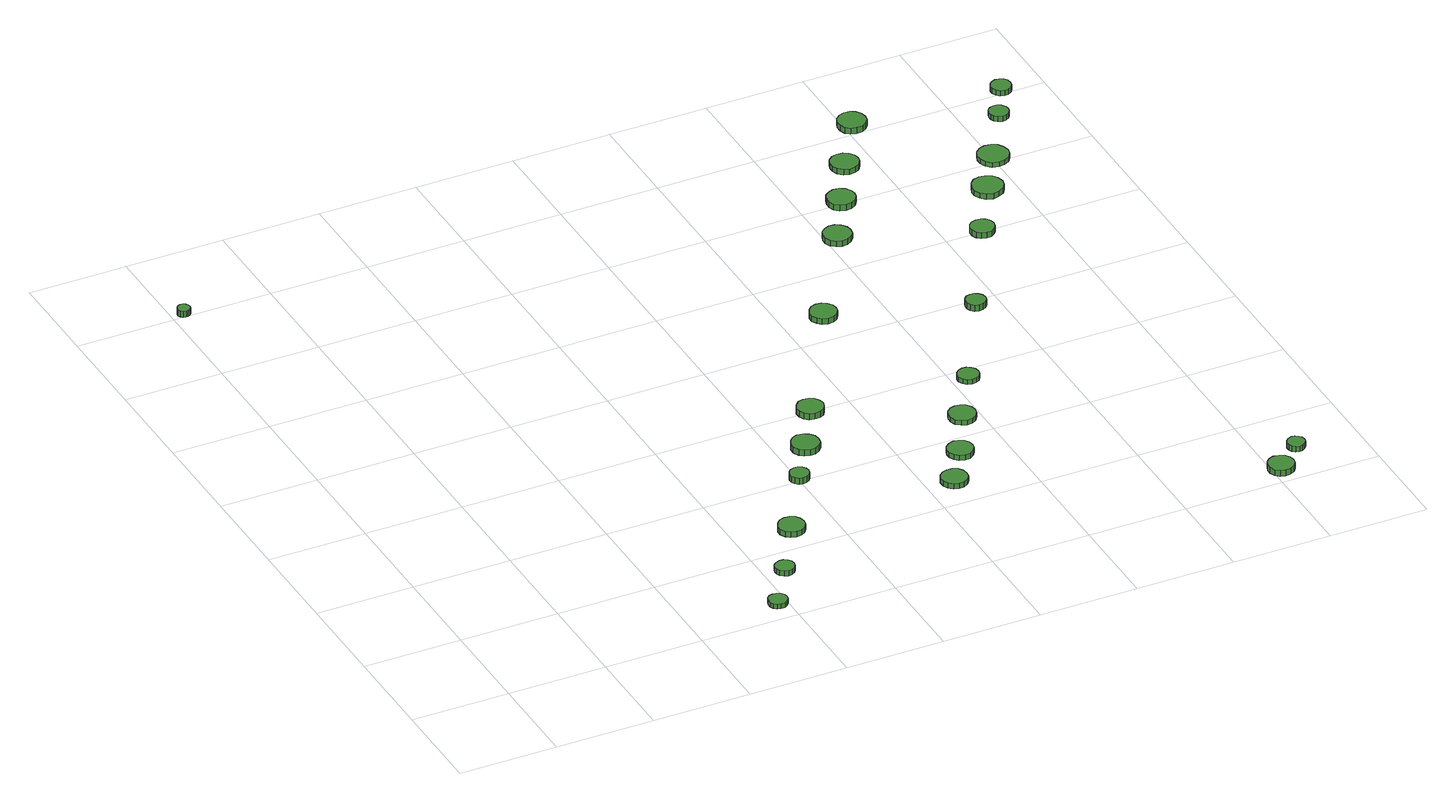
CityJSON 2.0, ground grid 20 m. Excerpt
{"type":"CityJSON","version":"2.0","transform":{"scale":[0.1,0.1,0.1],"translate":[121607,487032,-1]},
"CityObjects":{
"tree1":{"type":"SolitaryVegetationObject","attributes":{"function":"something"},"geometry":[{"type":"MultiSurface","lod":"1","boundaries":[[[0,1,2,3,4,5,6,7,8,9,10,11,12,13,14]],[[15,16,17,18,19,20,21,22,23,24,25,26,27,28,29]],[[0,29,28,1]],[[1,28,27,2]],[[2,27,26,3]],[[3,26,25,4]],[[4,25,24,5]],[[5,24,23,6]],[[6,23,22,7]],[[7,22,21,8]],[[8,21,20,9]],[[9,20,19,10]],[[10,19,18,11]],[[11,18,17,12]],[[12,17,16,13]],[[13,16,15,14]],[[14,15,29,0]]]}]},
"tree2":{"type":"SolitaryVegetationObject","attributes":{"function":"something"},"geometry":[{"type":"MultiSurface","lod":"1","boundaries":[[[30,31,32,33,34,35,36,37,38,39,40,41,42,43,44]],[[45,46,47,48,49,50,51,52,53,54,55,56,57,58,59]],[[30,59,58,31]],[[31,58,57,32]],[[32,57,56,33]],[[33,56,55,34]],[[34,55,54,35]],[[35,54,53,36]],[[36,53,52,37]],[[37,52,51,38]],[[38,51,50,39]],[[39,50,49,40]],[[40,49,48,41]],[[41,48,47,42]],[[42,47,46,43]],[[43,46,45,44]],[[44,45,59,30]]]}]},
"tree3":{"type":"SolitaryVegetationObject","attributes":{"function":"something"},"geometry":[{"type":"MultiSurface","lod":"1","boundaries":[[[60,61,62,63,64,65,66,67,68,69,70,71,72,73,74]],[[75,76,77,78,79,80,81,82,83,84,85,86,87,88,89]],[[60,89,88,61]],[[61,88,87,62]],[[62,87,86,63]],[[63,86,85,64]],[[64,85,84,65]],[[65,84,83,66]],[[66,83,82,67]],[[67,82,81,68]],[[68,81,80,69]],[[69,80,79,70]],[[70,79,78,71]],[[71,78,77,72]],[[72,77,76,73]],[[73,76,75,74]],[[74,75,89,60]]]}]},
"tree4":{"type":"SolitaryVegetationObject","attributes":{"function":"something"},"geometry":[{"type":"MultiSurface","lod":"1","boundaries":[[[90,91,92,93,94,95,96,97,98,99,100,101,102,103,104]],[[105,106,107,108,109,110,111,112,113,114,115,116,117,118,119]],[[90,119,118,91]],[[91,118,117,92]],[[92,117,116,93]],[[93,116,115,94]],[[94,115,114,95]],[[95,114,113,96]],[[96,113,112,97]],[[97,112,111,98]],[[98,111,110,99]],[[99,110,109,100]],[[100,109,108,101]],[[101,108,107,102]],[[102,107,106,103]],[[103,106,105,104]],[[104,105,119,90]]]}]},
"tree5":{"type":"SolitaryVegetationObject","attributes":{"function":"something"},"geometry":[{"type":"MultiSurface","lod":"1","boundaries":[[[120,121,122,123,124,125,126,127,128,129,130,131,132,133,134]],[[135,136,137,138,139,140,141,142,143,144,145,146,147,148,149]],[[120,149,148,121]],[[121,148,147,122]],[[122,147,146,123]],[[123,146,145,124]],[[124,145,144,125]],[[125,144,143,126]],[[126,143,142,127]],[[127,142,141,128]],[[128,141,140,129]],[[129,140,139,130]],[[130,139,138,131]],[[131,138,137,132]],[[132,137,136,133]],[[133,136,135,134]],[[134,135,149,120]]]}]},
"tree6":{"type":"SolitaryVegetationObject","attributes":{"function":"something"},"geometry":[{"type":"MultiSurface","lod":"1","boundaries":[[[150,151,152,153,154,155,156,157,158,159,160,161,162,163,164]],[[165,166,167,168,169,170,171,172,173,174,175,176,177,178,179]],[[150,179,178,151]],[[151,178,177,152]],[[152,177,176,153]],[[153,176,175,154]],[[154,175,174,155]],[[155,174,173,156]],[[156,173,172,157]],[[157,172,171,158]],[[158,171,170,159]],[[159,170,169,160]],[[160,169,168,161]],[[161,168,167,162]],[[162,167,166,163]],[[163,166,165,164]],[[164,165,179,150]]]}]},
"tree7":{"type":"SolitaryVegetationObject","attributes":{"function":"something"},"geometry":[{"type":"MultiSurface","lod":"1","boundaries":[[[180,181,182,183,184,185,186,187,188,189,190,191,192,193,194]],[[195,196,197,198,199,200,201,202,203,204,205,206,207,208,209]],[[180,209,208,181]],[[181,208,207,182]],[[182,207,206,183]],[[183,206,205,184]],[[184,205,204,185]],[[185,204,203,186]],[[186,203,202,187]],[[187,202,201,188]],[[188,201,200,189]],[[189,200,199,190]],[[190,199,198,191]],[[191,198,197,192]],[[192,197,196,193]],[[193,196,195,194]],[[194,195,209,180]]]}]},
"tree8":{"type":"SolitaryVegetationObject","attributes":{"function":"something"},"geometry":[{"type":"MultiSurface","lod":"1","boundaries":[[[210,211,212,213,214,215,216,217,218,219,220,221,222,223,224]],[[225,226,227,228,229,230,231,232,233,234,235,236,237,238,239]],[[210,239,238,211]],[[211,238,237,212]],[[212,237,236,213]],[[213,236,235,214]],[[214,235,234,215]],[[215,234,233,216]],[[216,233,232,217]],[[217,232,231,218]],[[218,231,230,219]],[[219,230,229,220]],[[220,229,228,221]],[[221,228,227,222]],[[222,227,226,223]],[[223,226,225,224]],[[224,225,239,210]]]}]},
"tree9":{"type":"SolitaryVegetationObject","attributes":{"function":"something"},"geometry":[{"type":"MultiSurface","lod":"1","boundaries":[[[240,241,242,243,244,245,246,247,248,249,250,251,252,253,254]],[[255,256,257,258,259,260,261,262,263,264,265,266,267,268,269]],[[240,269,268,241]],[[241,268,267,242]],[[242,267,266,243]],[[243,266,265,244]],[[244,265,264,245]],[[245,264,263,246]],[[246,263,262,247]],[[247,262,261,248]],[[248,261,260,249]],[[249,260,259,250]],[[250,259,258,251]],[[251,258,257,252]],[[252,257,256,253]],[[253,256,255,254]],[[254,255,269,240]]]}]},
"tree10":{"type":"SolitaryVegetationObject","attributes":{"function":"something"},"geometry":[{"type":"MultiSurface","lod":"1","boundaries":[[[270,271,272,273,274,275,276,277,278,279,280,281,282,283,284]],[[285,286,287,288,289,290,291,292,293,294,295,296,297,298,299]],[[270,299,298,271]],[[271,298,297,272]],[[272,297,296,273]],[[273,296,295,274]],[[274,295,294,275]],[[275,294,293,276]],[[276,293,292,277]],[[277,292,291,278]],[[278,291,290,279]],[[279,290,289,280]],[[280,289,288,281]],[[281,288,287,282]],[[282,287,286,283]],[[283,286,285,284]],[[284,285,299,270]]]}]},
"tree11":{"type":"SolitaryVegetationObject","attributes":{"function":"something"},"geometry":[{"type":"MultiSurface","lod":"1","boundaries":[[[300,301,302,303,304,305,306,307,308,309,310,311,312,313,314]],[[315,316,317,318,319,320,321,322,323,324,325,326,327,328,329]],[[300,329,328,301]],[[301,328,327,302]],[[302,327,326,303]],[[303,326,325,304]],[[304,325,324,305]],[[305,324,323,306]],[[306,323,322,307]],[[307,322,321,308]],[[308,321,320,309]],[[309,320,319,310]],[[310,319,318,311]],[[311,318,317,312]],[[312,317,316,313]],[[313,316,315,314]],[[314,315,329,300]]]}]},
"tree12":{"type":"SolitaryVegetationObject","attributes":{"function":"something"},"geometry":[{"type":"MultiSurface","lod":"1","boundaries":[[[330,331,332,333,334,335,336,337,338,339,340,341,342,343,344]],[[345,346,347,348,349,350,351,352,353,354,355,356,357,358,359]],[[330,359,358,331]],[[331,358,357,332]],[[332,357,356,333]],[[333,356,355,334]],[[334,355,354,335]],[[335,354,353,336]],[[336,353,352,337]],[[337,352,351,338]],[[338,351,350,339]],[[339,350,349,340]],[[340,349,348,341]],[[341,348,347,342]],[[342,347,346,343]],[[343,346,345,344]],[[344,345,359,330]]]}]},
"tree13":{"type":"SolitaryVegetationObject","attributes":{"function":"something"},"geometry":[{"type":"MultiSurface","lod":"1","boundaries":[[[360,361,362,363,364,365,366,367,368,369,370,371,372,373,374]],[[375,376,377,378,379,380,381,382,383,384,385,386,387,388,389]],[[360,389,388,361]],[[361,388,387,362]],[[362,387,386,363]],[[363,386,385,364]],[[364,385,384,365]],[[365,384,383,366]],[[366,383,382,367]],[[367,382,381,368]],[[368,381,380,369]],[[369,380,379,370]],[[370,379,378,371]],[[371,378,377,372]],[[372,377,376,373]],[[373,376,375,374]],[[374,375,389,360]]]}]},
"tree14":{"type":"SolitaryVegetationObject","attributes":{"function":"something"},"geometry":[{"type":"MultiSurface","lod":"1","boundaries":[[[390,391,392,393,394,395,396,397,398,399,400,401,402,403,404]],[[405,406,407,408,409,410,411,412,413,414,415,416,417,418,419]],[[390,419,418,391]],[[391,418,417,392]],[[392,417,416,393]],[[393,416,415,394]],[[394,415,414,395]],[[395,414,413,396]],[[396,413,412,397]],[[397,412,411,398]],[[398,411,410,399]],[[399,410,409,400]],[[400,409,408,401]],[[401,408,407,402]],[[402,407,406,403]],[[403,406,405,404]],[[404,405,419,390]]]}]},
"tree15":{"type":"SolitaryVegetationObject","attributes":{"function":"something"},"geometry":[{"type":"MultiSurface","lod":"1","boundaries":[[[420,421,422,423,424,425,426,427,428,429,430,431,432,433,434]],[[435,436,437,438,439,440,441,442,443,444,445,446,447,448,449]],[[420,449,448,421]],[[421,448,447,422]],[[422,447,446,423]],[[423,446,445,424]],[[424,445,444,425]],[[425,444,443,426]],[[426,443,442,427]],[[427,442,441,428]],[[428,441,440,429]],[[429,440,439,430]],[[430,439,438,431]],[[431,438,437,432]],[[432,437,436,433]],[[433,436,435,434]],[[434,435,449,420]]]}]},
"tree16":{"type":"SolitaryVegetationObject","attributes":{"function":"something"},"geometry":[{"type":"MultiSurface","lod":"1","boundaries":[[[450,451,452,453,454,455,456,457,458,459,460,461,462,463,464]],[[465,466,467,468,469,470,471,472,473,474,475,476,477,478,479]],[[450,479,478,451]],[[451,478,477,452]],[[452,477,476,453]],[[453,476,475,454]],[[454,475,474,455]],[[455,474,473,456]],[[456,473,472,457]],[[457,472,471,458]],[[458,471,470,459]],[[459,470,469,460]],[[460,469,468,461]],[[461,468,467,462]],[[462,467,466,463]],[[463,466,465,464]],[[464,465,479,450]]]}]},
"tree17":{"type":"SolitaryVegetationObject","attributes":{"function":"something"},"geometry":[{"type":"MultiSurface","lod":"1","boundaries":[[[480,481,482,483,484,485,486,487,488,489,490,491,492,493,494]],[[495,496,497,498,499,500,501,502,503,504,505,506,507,508,509]],[[480,509,508,481]],[[481,508,507,482]],[[482,507,506,483]],[[483,506,505,484]],[[484,505,504,485]],[[485,504,503,486]],[[486,503,502,487]],[[487,502,501,488]],[[488,501,500,489]],[[489,500,499,490]],[[490,499,498,491]],[[491,498,497,492]],[[492,497,496,493]],[[493,496,495,494]],[[494,495,509,480]]]}]},
"tree18":{"type":"SolitaryVegetationObject","attributes":{"function":"something"},"geometry":[{"type":"MultiSurface","lod":"1","boundaries":[[[510,511,512,513,514,515,516,517,518,519,520,521,522,523,524]],[[525,526,527,528,529,530,531,532,533,534,535,536,537,538,539]],[[510,539,538,511]],[[511,538,537,512]],[[512,537,536,513]],[[513,536,535,514]],[[514,535,534,515]],[[515,534,533,516]],[[516,533,532,517]],[[517,532,531,518]],[[518,531,530,519]],[[519,530,529,520]],[[520,529,528,521]],[[521,528,527,522]],[[522,527,526,523]],[[523,526,525,524]],[[524,525,539,510]]]}]},
"tree19":{"type":"SolitaryVegetationObject","attributes":{"function":"something"},"geometry":[{"type":"MultiSurface","lod":"1","boundaries":[[[540,541,542,543,544,545,546,547,548,549,550,551,552,553,554]],[[555,556,557,558,559,560,561,562,563,564,565,566,567,568,569]],[[540,569,568,541]],[[541,568,567,542]],[[542,567,566,543]],[[543,566,565,544]],[[544,565,564,545]],[[545,564,563,546]],[[546,563,562,547]],[[547,562,561,548]],[[548,561,560,549]],[[549,560,559,550]],[[550,559,558,551]],[[551,558,557,552]],[[552,557,556,553]],[[553,556,555,554]],[[554,555,569,540]]]}]},
"tree20":{"type":"SolitaryVegetationObject","attributes":{"function":"something"},"geometry":[{"type":"MultiSurface","lod":"1","boundaries":[[[570,571,572,573,574,575,576,577,578,579,580,581,582,583,584]],[[585,586,587,588,589,590,591,592,593,594,595,596,597,598,599]],[[570,599,598,571]],[[571,598,597,572]],[[572,597,596,573]],[[573,596,595,574]],[[574,595,594,575]],[[575,594,593,576]],[[576,593,592,577]],[[577,592,591,578]],[[578,591,590,579]],[[579,590,589,580]],[[580,589,588,581]],[[581,588,587,582]],[[582,587,586,583]],[[583,586,585,584]],[[584,585,599,570]]]}]},
"tree21":{"type":"SolitaryVegetationObject","attributes":{"function":"something"},"geometry":[{"type":"MultiSurface","lod":"1","boundaries":[[[600,601,602,603,604,605,606,607,608,609,610,611,612,613,614]],[[615,616,617,618,619,620,621,622,623,624,625,626,627,628,629]],[[600,629,628,601]],[[601,628,627,602]],[[602,627,626,603]],[[603,626,625,604]],[[604,625,624,605]],[[605,624,623,606]],[[606,623,622,607]],[[607,622,621,608]],[[608,621,620,609]],[[609,620,619,610]],[[610,619,618,611]],[[611,618,617,612]],[[612,617,616,613]],[[613,616,615,614]],[[614,615,629,600]]]}]},
"tree22":{"type":"SolitaryVegetationObject","attributes":{"function":"something"},"geometry":[{"type":"MultiSurface","lod":"1","boundaries":[[[630,631,632,633,634,635,636,637,638,639,640,641,642,643,644]],[[645,646,647,648,649,650,651,652,653,654,655,656,657,658,659]],[[630,659,658,631]],[[631,658,657,632]],[[632,657,656,633]],[[633,656,655,634]],[[634,655,654,635]],[[635,654,653,636]],[[636,653,652,637]],[[637,652,651,638]],[[638,651,650,639]],[[639,650,649,640]],[[640,649,648,641]],[[641,648,647,642]],[[642,647,646,643]],[[643,646,645,644]],[[644,645,659,630]]]}]},
"tree23":{"type":"SolitaryVegetationObject","attributes":{"function":"something"},"geometry":[{"type":"MultiSurface","lod":"1","boundaries":[[[660,661,662,663,664,665,666,667,668,669,670,671,672,673,674]],[[675,676,677,678,679,680,681,682,683,684,685,686,687,688,689]],[[660,689,688,661]],[[661,688,687,662]],[[662,687,686,663]],[[663,686,685,664]],[[664,685,684,665]],[[665,684,683,666]],[[666,683,682,667]],[[667,682,681,668]],[[668,681,680,669]],[[669,680,679,670]],[[670,679,678,671]],[[671,678,677,672]],[[672,677,676,673]],[[673,676,675,674]],[[674,675,689,660]]]}]},
"tree24":{"type":"SolitaryVegetationObject","attributes":{"function":"something"},"geometry":[{"type":"MultiSurface","lod":"1","boundaries":[[[690,691,692,693,694,695,696,697,698,699,700,701,702,703,704]],[[705,706,707,708,709,710,711,712,713,714,715,716,717,718,719]],[[690,719,718,691]],[[691,718,717,692]],[[692,717,716,693]],[[693,716,715,694]],[[694,715,714,695]],[[695,714,713,696]],[[696,713,712,697]],[[697,712,711,698]],[[698,711,710,699]],[[699,710,709,700]],[[700,709,708,701]],[[701,708,707,702]],[[702,707,706,703]],[[703,706,705,704]],[[704,705,719,690]]]}]}
},
"vertices":[
[31,1395,30],[30,1400,30],[27,1404,30],[22,1407,30],[17,1408,30],[12,1406,30],[8,1402,30],[6,1398,30],[6,1392,30],[8,1388,30],[12,1384,30],[17,1382,30],[22,1383,30],[27,1386,30],[30,1390,30],[30,1390,17],[27,1386,17],[22,1383,17],[17,1382,17],[12,1384,17],[8,1388,17],[6,1392,17],[6,1398,17],[8,1402,17],[12,1406,17],[17,1408,17],[22,1407,17],[27,1404,17],[30,1400,17],[31,1395,17],
[601,49,16],[599,57,16],[594,63,16],[587,67,16],[579,68,16],[572,66,16],[566,61,16],[563,53,16],[563,45,16],[566,38,16],[572,33,16],[579,30,16],[587,31,16],[594,35,16],[599,42,16],[599,42,6],[594,35,6],[587,31,6],[579,30,6],[572,33,6],[566,38,6],[563,45,6],[563,53,6],[566,61,6],[572,66,6],[579,68,6],[587,67,6],[594,63,6],[599,57,6],[601,49,6],
[661,142,17],[660,150,17],[655,157,17],[648,161,17],[640,162,17],[632,159,17],[626,154,17],[623,146,17],[623,138,17],[626,131,17],[632,126,17],[640,123,17],[648,124,17],[655,128,17],[660,135,17],[660,135,6],[655,128,6],[648,124,6],[640,123,6],[632,126,6],[626,131,6],[623,138,6],[623,146,6],[626,154,6],[632,159,6],[640,162,6],[648,161,6],[655,157,6],[660,150,6],[661,142,6],
[741,261,17],[738,272,17],[732,281,17],[723,286,17],[712,287,17],[701,284,17],[693,276,17],[688,266,17],[688,255,17],[693,245,17],[701,238,17],[712,235,17],[723,236,17],[732,241,17],[738,250,17],[738,250,5],[732,241,5],[723,236,5],[712,235,5],[701,238,5],[693,245,5],[688,255,5],[688,266,5],[693,276,5],[701,284,5],[712,287,5],[723,286,5],[732,281,5],[738,272,5],[741,261,5],
[822,406,20],[820,414,20],[816,421,20],[808,425,20],[800,425,20],[793,423,20],[787,418,20],[783,410,20],[783,402,20],[787,395,20],[793,389,20],[800,387,20],[808,388,20],[816,392,20],[820,398,20],[820,398,7],[816,392,7],[808,388,7],[800,387,7],[793,389,7],[787,395,7],[783,402,7],[783,410,7],[787,418,7],[793,423,7],[800,425,7],[808,425,7],[816,421,7],[820,414,7],[822,406,7],
[886,495,19],[884,506,19],[877,515,19],[867,521,19],[855,523,19],[844,519,19],[836,511,19],[831,501,19],[831,489,19],[836,478,19],[844,471,19],[855,467,19],[867,468,19],[877,474,19],[884,483,19],[884,483,6],[877,474,6],[867,468,6],[855,467,6],[844,471,6],[836,478,6],[831,489,6],[831,501,6],[836,511,6],[844,519,6],[855,523,6],[867,521,6],[877,515,6],[884,506,6],[886,495,6],
[947,599,19],[944,610,19],[938,619,19],[928,624,19],[917,625,19],[907,622,19],[899,614,19],[894,604,19],[894,593,19],[899,583,19],[907,576,19],[917,573,19],[928,574,19],[938,579,19],[944,588,19],[944,588,6],[938,579,6],[928,574,6],[917,573,6],[907,576,6],[899,583,6],[894,593,6],[894,604,6],[899,614,6],[907,622,6],[917,625,6],[928,624,6],[938,619,6],[944,610,6],[947,599,6],
[1083,273,16],[1081,284,16],[1075,293,16],[1065,298,16],[1054,299,16],[1044,296,16],[1036,289,16],[1031,279,16],[1031,268,16],[1036,258,16],[1044,250,16],[1054,247,16],[1065,248,16],[1075,254,16],[1081,262,16],[1081,262,5],[1075,254,5],[1065,248,5],[1054,247,5],[1044,250,5],[1036,258,5],[1031,268,5],[1031,279,5],[1036,289,5],[1044,296,5],[1054,299,5],[1065,298,5],[1075,293,5],[1081,284,5],[1083,273,5],
[1135,354,16],[1133,364,16],[1127,373,16],[1117,378,16],[1107,380,16],[1096,376,16],[1088,369,16],[1084,359,16],[1084,349,16],[1088,339,16],[1096,332,16],[1107,328,16],[1117,329,16],[1127,335,16],[1133,344,16],[1133,344,5],[1127,335,5],[1117,329,5],[1107,328,5],[1096,332,5],[1088,339,5],[1084,349,5],[1084,359,5],[1088,369,5],[1096,376,5],[1107,380,5],[1117,378,5],[1127,373,5],[1133,364,5],[1135,354,5],
[1192,459,15],[1190,470,15],[1183,480,15],[1174,485,15],[1162,486,15],[1152,483,15],[1143,475,15],[1139,465,15],[1139,454,15],[1143,443,15],[1152,436,15],[1162,432,15],[1174,433,15],[1183,439,15],[1190,448,15],[1190,448,5],[1183,439,5],[1174,433,5],[1162,432,5],[1152,436,5],[1143,443,5],[1139,454,5],[1139,465,5],[1143,475,5],[1152,483,5],[1162,486,5],[1174,485,5],[1183,480,5],[1190,470,5],[1192,459,5],
[1108,870,22],[1106,881,22],[1099,890,22],[1090,896,22],[1079,897,22],[1068,894,22],[1060,886,22],[1055,876,22],[1055,865,22],[1060,855,22],[1068,847,22],[1079,844,22],[1090,845,22],[1099,850,22],[1106,860,22],[1106,860,10],[1099,850,10],[1090,845,10],[1079,844,10],[1068,847,10],[1060,855,10],[1055,865,10],[1055,876,10],[1060,886,10],[1068,894,10],[1079,897,10],[1090,896,10],[1099,890,10],[1106,881,10],[1108,870,10],
[1255,572,15],[1253,581,15],[1248,588,15],[1240,593,15],[1231,594,15],[1223,591,15],[1216,585,15],[1212,577,15],[1212,568,15],[1216,560,15],[1223,554,15],[1231,551,15],[1240,552,15],[1248,556,15],[1253,564,15],[1253,564,5],[1248,556,5],[1240,552,5],[1231,551,5],[1223,554,5],[1216,560,5],[1212,568,5],[1212,577,5],[1216,585,5],[1223,591,5],[1231,594,5],[1240,593,5],[1248,588,5],[1253,581,5],[1255,572,5],
[1247,1091,24],[1245,1102,24],[1238,1112,24],[1228,1118,24],[1216,1119,24],[1205,1115,24],[1196,1107,24],[1192,1097,24],[1192,1085,24],[1196,1074,24],[1205,1067,24],[1216,1063,24],[1228,1064,24],[1238,1070,24],[1245,1079,24],[1245,1079,12],[1238,1070,12],[1228,1064,12],[1216,1063,12],[1205,1067,12],[1196,1074,12],[1192,1085,12],[1192,1097,12],[1196,1107,12],[1205,1115,12],[1216,1119,12],[1228,1118,12],[1238,1112,12],[1245,1102,12],[1247,1091,12],
[1371,777,24],[1369,786,24],[1364,792,24],[1357,797,24],[1348,797,24],[1340,795,24],[1334,789,24],[1331,782,24],[1331,773,24],[1334,766,24],[1340,760,24],[1348,757,24],[1357,758,24],[1364,762,24],[1369,769,24],[1369,769,11],[1364,762,11],[1357,758,11],[1348,757,11],[1340,760,11],[1334,766,11],[1331,773,11],[1331,782,11],[1334,789,11],[1340,795,11],[1348,797,11],[1357,797,11],[1364,792,11],[1369,786,11],[1371,777,11],
[1641,36,23],[1639,46,23],[1633,55,23],[1623,60,23],[1612,62,23],[1602,58,23],[1594,51,23],[1590,41,23],[1590,30,23],[1594,20,23],[1602,13,23],[1612,10,23],[1623,11,23],[1633,16,23],[1639,25,23],[1639,25,10],[1633,16,10],[1623,11,10],[1612,10,10],[1602,13,10],[1594,20,10],[1590,30,10],[1590,41,10],[1594,51,10],[1602,58,10],[1612,62,10],[1623,60,10],[1633,55,10],[1639,46,10],[1641,36,10],
[1311,1204,19],[1309,1215,19],[1302,1225,19],[1292,1231,19],[1280,1232,19],[1269,1228,19],[1260,1221,19],[1256,1210,19],[1256,1198,19],[1260,1187,19],[1269,1180,19],[1280,1176,19],[1292,1177,19],[1302,1183,19],[1309,1193,19],[1309,1193,6],[1302,1183,6],[1292,1177,6],[1280,1176,6],[1269,1180,6],[1260,1187,6],[1256,1198,6],[1256,1210,6],[1260,1221,6],[1269,1228,6],[1280,1232,6],[1292,1231,6],[1302,1225,6],[1309,1215,6],[1311,1204,6],
[1691,91,21],[1690,98,21],[1685,104,21],[1679,108,21],[1672,109,21],[1665,106,21],[1659,101,21],[1656,95,21],[1656,87,21],[1659,80,21],[1665,76,21],[1672,73,21],[1679,74,21],[1685,78,21],[1690,84,21],[1690,84,9],[1685,78,9],[1679,74,9],[1672,73,9],[1665,76,9],[1659,80,9],[1656,87,9],[1656,95,9],[1659,101,9],[1665,106,9],[1672,109,9],[1679,108,9],[1685,104,9],[1690,98,9],[1691,91,9],
[1371,1310,17],[1369,1322,17],[1362,1331,17],[1352,1337,17],[1340,1338,17],[1329,1335,17],[1320,1327,17],[1316,1316,17],[1316,1305,17],[1320,1294,17],[1329,1286,17],[1340,1282,17],[1352,1284,17],[1362,1289,17],[1369,1299,17],[1369,1299,5],[1362,1289,5],[1352,1284,5],[1340,1282,5],[1329,1286,5],[1320,1294,5],[1316,1305,5],[1316,1316,5],[1320,1327,5],[1329,1335,5],[1340,1338,5],[1352,1337,5],[1362,1331,5],[1369,1322,5],[1371,1310,5],
[1495,994,24],[1493,1003,24],[1487,1011,24],[1479,1016,24],[1469,1017,24],[1459,1014,24],[1452,1008,24],[1448,999,24],[1448,989,24],[1452,980,24],[1459,973,24],[1469,970,24],[1479,971,24],[1487,976,24],[1493,984,24],[1493,984,11],[1487,976,11],[1479,971,11],[1469,970,11],[1459,973,11],[1452,980,11],[1448,989,11],[1448,999,11],[1452,1008,11],[1459,1014,11],[1469,1017,11],[1479,1016,11],[1487,1011,11],[1493,1003,11],[1495,994,11],
[1444,1428,18],[1442,1439,18],[1435,1449,18],[1425,1455,18],[1413,1456,18],[1402,1452,18],[1393,1444,18],[1389,1434,18],[1389,1422,18],[1393,1411,18],[1402,1403,18],[1413,1400,18],[1425,1401,18],[1435,1407,18],[1442,1416,18],[1442,1416,5],[1435,1407,5],[1425,1401,5],[1413,1400,5],[1402,1403,5],[1393,1411,5],[1389,1422,5],[1389,1434,5],[1393,1444,5],[1402,1452,5],[1413,1456,5],[1425,1455,5],[1435,1449,5],[1442,1439,5],[1444,1428,5],
[1576,1121,18],[1573,1134,18],[1566,1144,18],[1554,1150,18],[1542,1152,18],[1529,1148,18],[1520,1139,18],[1515,1127,18],[1515,1115,18],[1520,1103,18],[1529,1094,18],[1542,1090,18],[1554,1092,18],[1566,1098,18],[1573,1108,18],[1573,1108,6],[1566,1098,6],[1554,1092,6],[1542,1090,6],[1529,1094,6],[1520,1103,6],[1515,1115,6],[1515,1127,6],[1520,1139,6],[1529,1148,6],[1542,1152,6],[1554,1150,6],[1566,1144,6],[1573,1134,6],[1576,1121,6],
[1633,1213,16],[1630,1225,16],[1623,1236,16],[1612,1242,16],[1599,1244,16],[1587,1240,16],[1577,1231,16],[1572,1219,16],[1572,1207,16],[1577,1195,16],[1587,1186,16],[1599,1182,16],[1612,1184,16],[1623,1190,16],[1630,1200,16],[1630,1200,6],[1623,1190,6],[1612,1184,6],[1599,1182,6],[1587,1186,6],[1577,1195,6],[1572,1207,6],[1572,1219,6],[1577,1231,6],[1587,1240,6],[1599,1244,6],[1612,1242,6],[1623,1236,6],[1630,1225,6],[1633,1213,6],
[1695,1337,16],[1693,1345,16],[1688,1352,16],[1681,1356,16],[1673,1357,16],[1665,1354,16],[1659,1349,16],[1656,1341,16],[1656,1333,16],[1659,1325,16],[1665,1320,16],[1673,1317,16],[1681,1318,16],[1688,1322,16],[1693,1329,16],[1693,1329,5],[1688,1322,5],[1681,1318,5],[1673,1317,5],[1665,1320,5],[1659,1325,5],[1656,1333,5],[1656,1341,5],[1659,1349,5],[1665,1354,5],[1673,1357,5],[1681,1356,5],[1688,1352,5],[1693,1345,5],[1695,1337,5],
[1737,1414,16],[1736,1422,16],[1731,1429,16],[1723,1433,16],[1715,1434,16],[1707,1431,16],[1701,1426,16],[1697,1418,16],[1697,1409,16],[1701,1402,16],[1707,1396,16],[1715,1393,16],[1723,1394,16],[1731,1398,16],[1736,1405,16],[1736,1405,5],[1731,1398,5],[1723,1394,5],[1715,1393,5],[1707,1396,5],[1701,1402,5],[1697,1409,5],[1697,1418,5],[1701,1426,5],[1707,1431,5],[1715,1434,5],[1723,1433,5],[1731,1429,5],[1736,1422,5],[1737,1414,5]
]}
